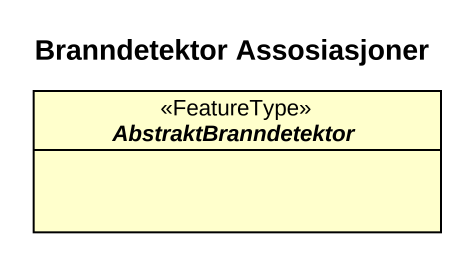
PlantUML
@startuml
title Branndetektor Assosiasjoner
hide circle
hide empty members
abstract class AbstraktBranndetektor <<FeatureType>>
@enduml
